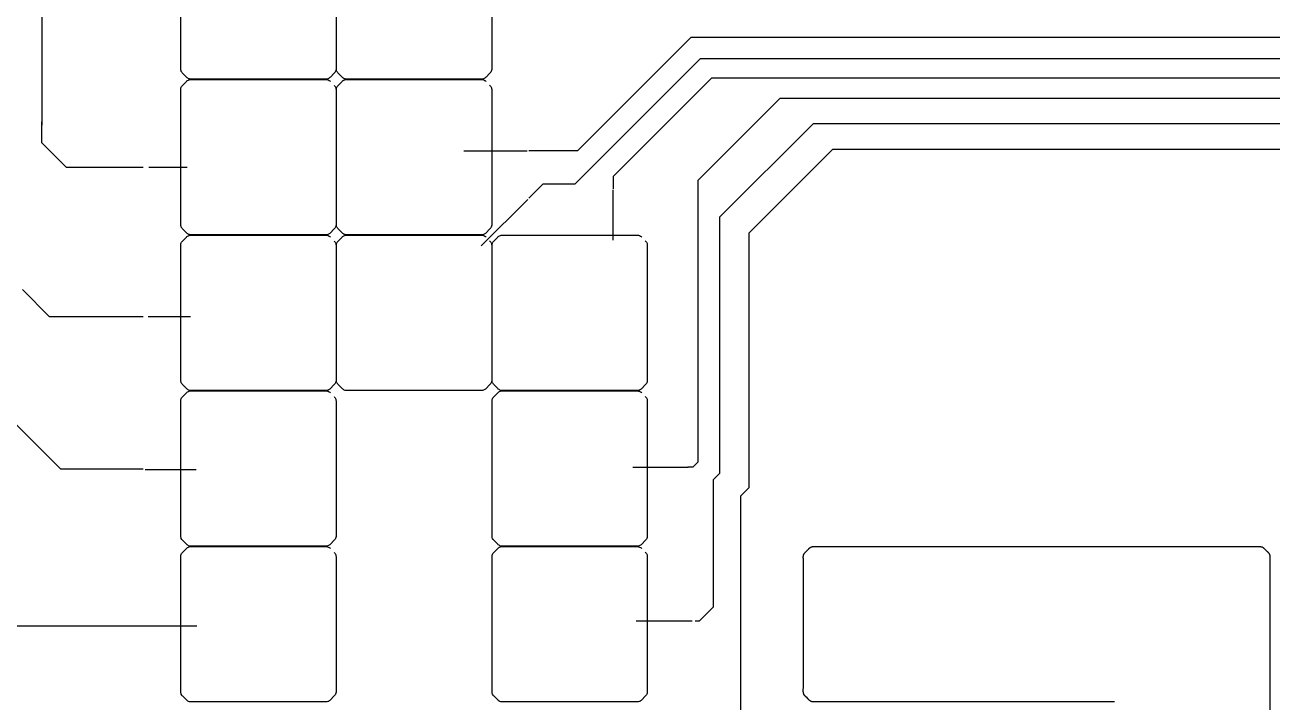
# Model space of a CAD drawing. Header units: millimetres. Extents: x -57500 to 57500, y -57500 to 57500.
# Drawn here: x 995 to 17100, y 11055 to 19797 of the extents above; entities that cross this region are included whole.
import ezdxf

# ---------------------------------------------------------------- set-up
doc = ezdxf.new("R2010")
doc.units = ezdxf.units.MM

msp = doc.modelspace()

# ---------------------------------------------------------------- linework, layer by layer
for p, q in [((1214.65, 32238.65), (1214.65, 18504.85)), ((3007.521, 19226.069), (3007.521, 20967.119)), ((5012.521, 20973.934), (5012.521, 19232.883)), ((5017.521, 19226.069), (5017.521, 20967.119)), ((7022.521, 20973.934), (7022.521, 19232.883)), ((9595.35, 19633.95), (8132.9, 18171.5)), ((18656.25, 19633.95), (9595.35, 19633.95)), ((9714.7, 19358.35), (8095.65, 17739.3)), ((18536.95, 19358.35), (9714.7, 19358.35)), ((3008.248, 19215.373), (3007.521, 19226.069)), ((3010.616, 19204.905), (3008.248, 19215.373)), ((3014.484, 19195.055), (3010.616, 19204.905)), ((3019.767, 19185.937), (3014.484, 19195.055)), ((3026.318, 19177.718), (3019.767, 19185.937)), ((3033.731, 19170.286), (3026.318, 19177.718)), ((3079.865, 19124.152), (3033.731, 19170.286)), ((4985.87, 19169.845), (4939.736, 19123.711)), ((4994.199, 19178.215), (4985.87, 19169.845)), ((5001.381, 19187.603), (4994.199, 19178.215)), ((5006.938, 19198.096), (5001.381, 19187.603)), ((5010.643, 19209.387), (5006.938, 19198.096)), ((5012.438, 19221.075), (5010.643, 19209.387)), ((5012.521, 19232.883), (5012.438, 19221.075)), ((5018.248, 19215.373), (5017.521, 19226.069)), ((5020.616, 19204.905), (5018.248, 19215.373)), ((5024.484, 19195.055), (5020.616, 19204.905)), ((5029.767, 19185.937), (5024.484, 19195.055)), ((5036.318, 19177.718), (5029.767, 19185.937)), ((5043.731, 19170.286), (5036.318, 19177.718)), ((5089.865, 19124.152), (5043.731, 19170.286)), ((6995.87, 19169.845), (6949.736, 19123.711)), ((7004.199, 19178.215), (6995.87, 19169.845)), ((7011.381, 19187.603), (7004.199, 19178.215)), ((7016.938, 19198.096), (7011.381, 19187.603)), ((7020.643, 19209.387), (7016.938, 19198.096)), ((7022.438, 19221.075), (7020.643, 19209.387)), ((7022.521, 19232.883), (7022.438, 19221.075)), ((3018.661, 19002.399), (3025.843, 19011.787)), ((3025.843, 19011.787), (3034.172, 19020.157)), ((3034.172, 19020.157), (3080.306, 19066.291)), ((3088.234, 19115.823), (3079.865, 19124.152)), ((3080.306, 19066.291), (3087.738, 19073.704)), ((3087.738, 19073.704), (3095.957, 19080.255)), ((3097.623, 19108.641), (3088.234, 19115.823)), ((3095.957, 19080.255), (3105.074, 19085.538)), ((3108.116, 19103.084), (3097.623, 19108.641)), ((3105.074, 19085.538), (3114.924, 19089.406)), ((3119.407, 19099.379), (3108.116, 19103.084)), ((3114.924, 19089.406), (3125.393, 19091.774)), ((3131.095, 19097.584), (3119.407, 19099.379)), ((3125.393, 19091.774), (3136.088, 19092.501)), ((3142.902, 19097.501), (3131.095, 19097.584)), ((3136.088, 19092.501), (4877.139, 19092.501)), ((4883.953, 19097.501), (3142.902, 19097.501)), ((4877.139, 19092.501), (4888.947, 19092.419)), ((4894.649, 19098.228), (4883.953, 19097.501)), ((4888.947, 19092.419), (4900.635, 19090.624)), ((4905.117, 19100.597), (4894.649, 19098.228)), ((4900.635, 19090.624), (4911.926, 19086.918)), ((4914.967, 19104.464), (4905.117, 19100.597)), ((4911.926, 19086.918), (4922.419, 19081.361)), ((4924.085, 19109.747), (4914.967, 19104.464)), ((4922.419, 19081.361), (4931.807, 19074.179)), ((4932.304, 19116.299), (4924.085, 19109.747)), ((4931.807, 19074.179), (4940.177, 19065.85)), ((4939.736, 19123.711), (4932.304, 19116.299)), ((4986.311, 19019.716), (4993.723, 19012.284)), ((4993.723, 19012.284), (5000.275, 19004.065)), ((5028.661, 19002.399), (5035.843, 19011.787)), ((5035.843, 19011.787), (5044.172, 19020.157)), ((5044.172, 19020.157), (5090.306, 19066.291)), ((5098.234, 19115.823), (5089.865, 19124.152)), ((5090.306, 19066.291), (5097.738, 19073.704)), ((5097.738, 19073.704), (5105.957, 19080.255)), ((5107.623, 19108.641), (5098.234, 19115.823)), ((5105.957, 19080.255), (5115.074, 19085.538)), ((5118.116, 19103.084), (5107.623, 19108.641)), ((5115.074, 19085.538), (5124.924, 19089.406)), ((5129.407, 19099.379), (5118.116, 19103.084)), ((5124.924, 19089.406), (5135.393, 19091.774)), ((5141.095, 19097.584), (5129.407, 19099.379)), ((5135.393, 19091.774), (5146.088, 19092.501)), ((5152.902, 19097.501), (5141.095, 19097.584)), ((5146.088, 19092.501), (6887.139, 19092.501)), ((6893.953, 19097.501), (5152.902, 19097.501)), ((6887.139, 19092.501), (6898.947, 19092.419)), ((6904.649, 19098.228), (6893.953, 19097.501)), ((6898.947, 19092.419), (6910.635, 19090.624)), ((6915.117, 19100.597), (6904.649, 19098.228)), ((6910.635, 19090.624), (6921.926, 19086.918)), ((6924.967, 19104.464), (6915.117, 19100.597)), ((6921.926, 19086.918), (6932.419, 19081.361)), ((6934.085, 19109.747), (6924.967, 19104.464)), ((6932.419, 19081.361), (6941.807, 19074.179)), ((6942.304, 19116.299), (6934.085, 19109.747)), ((6941.807, 19074.179), (6950.177, 19065.85)), ((6949.736, 19123.711), (6942.304, 19116.299)), ((6996.311, 19019.716), (7003.723, 19012.284)), ((7003.723, 19012.284), (7010.275, 19004.065)), ((9859.45, 19109.95), (8590.45, 17840.95)), ((18448.85, 19109.95), (9859.45, 19109.95)), ((3007.521, 18957.119), (3007.603, 18968.927)), ((3007.521, 17216.069), (3007.521, 18957.119)), ((3007.603, 18968.927), (3009.398, 18980.615)), ((3009.398, 18980.615), (3013.104, 18991.906)), ((3013.104, 18991.906), (3018.661, 19002.399)), ((5000.275, 19004.065), (5005.558, 18994.948)), ((5005.558, 18994.948), (5009.425, 18985.098)), ((5009.425, 18985.098), (5011.794, 18974.629)), ((5011.794, 18974.629), (5012.521, 18963.934)), ((5012.521, 18963.934), (5012.521, 17222.883)), ((5017.521, 18957.119), (5017.603, 18968.927)), ((5017.521, 17216.069), (5017.521, 18957.119)), ((5017.603, 18968.927), (5019.398, 18980.615)), ((5019.398, 18980.615), (5023.104, 18991.906)), ((5023.104, 18991.906), (5028.661, 19002.399)), ((7010.275, 19004.065), (7015.558, 18994.948)), ((7015.558, 18994.948), (7019.425, 18985.098)), ((7019.425, 18985.098), (7021.794, 18974.629)), ((7021.794, 18974.629), (7022.521, 18963.934)), ((7022.521, 18963.934), (7022.521, 17222.883)), ((10742.55, 18846.4), (9682.8, 17786.65)), ((18351.65, 18846.4), (10742.55, 18846.4)), ((1214.8, 18274.2), (1214.8, 18547.7)), ((11173.45, 18521.25), (9965.35, 17313.15)), ((18167.9, 18521.25), (11173.45, 18521.25)), ((1530.7, 17958.3), (1214.8, 18274.2)), ((6661.2, 18169.65), (7479.9, 18169.65)), ((8132.9, 18171.5), (7504.2, 18171.5)), ((11426, 18189.1), (10345.05, 17108.15)), ((17975.35, 18189.1), (11426, 18189.1)), ((2521.95, 17958.3), (1530.7, 17958.3)), ((3089.1, 17954.5), (2596.3, 17954.5)), ((7682.35, 17739.3), (7504.15, 17561.1)), ((8095.65, 17739.3), (7682.35, 17739.3)), ((8590.45, 17840.95), (8590.45, 17681.7)), ((9682.8, 17786.65), (9682.8, 14151.7)), ((8591.15, 17019.35), (8591.15, 17667.8)), ((7487.55, 17544.55), (6886.95, 16943.95)), ((9965.35, 17313.15), (9965.35, 14006.7)), ((3008.248, 17205.373), (3007.521, 17216.069)), ((3010.616, 17194.905), (3008.248, 17205.373)), ((3014.484, 17185.055), (3010.616, 17194.905)), ((3019.767, 17175.937), (3014.484, 17185.055)), ((3026.318, 17167.718), (3019.767, 17175.937)), ((3033.731, 17160.286), (3026.318, 17167.718)), ((3079.865, 17114.152), (3033.731, 17160.286)), ((3088.234, 17105.823), (3079.865, 17114.152)), ((3097.623, 17098.641), (3088.234, 17105.823)), ((3095.957, 17070.255), (3105.074, 17075.538)), ((3108.116, 17093.084), (3097.623, 17098.641)), ((3105.074, 17075.538), (3114.924, 17079.406)), ((3119.407, 17089.379), (3108.116, 17093.084)), ((3114.924, 17079.406), (3125.393, 17081.774)), ((3131.095, 17087.584), (3119.407, 17089.379)), ((3125.393, 17081.774), (3136.088, 17082.501)), ((3142.902, 17087.501), (3131.095, 17087.584)), ((3136.088, 17082.501), (4877.139, 17082.501)), ((4883.953, 17087.501), (3142.902, 17087.501)), ((4877.139, 17082.501), (4888.947, 17082.419)), ((4894.649, 17088.228), (4883.953, 17087.501)), ((4888.947, 17082.419), (4900.635, 17080.624)), ((4905.117, 17090.597), (4894.649, 17088.228)), ((4900.635, 17080.624), (4911.926, 17076.918)), ((4914.967, 17094.464), (4905.117, 17090.597)), ((4911.926, 17076.918), (4922.419, 17071.361)), ((4924.085, 17099.747), (4914.967, 17094.464)), ((4932.304, 17106.299), (4924.085, 17099.747)), ((4939.736, 17113.711), (4932.304, 17106.299)), ((4985.87, 17159.845), (4939.736, 17113.711)), ((4994.199, 17168.215), (4985.87, 17159.845)), ((5001.381, 17177.603), (4994.199, 17168.215)), ((5006.938, 17188.096), (5001.381, 17177.603)), ((5010.643, 17199.387), (5006.938, 17188.096)), ((5012.438, 17211.075), (5010.643, 17199.387)), ((5012.521, 17222.883), (5012.438, 17211.075)), ((5018.248, 17205.373), (5017.521, 17216.069)), ((5020.616, 17194.905), (5018.248, 17205.373)), ((5024.484, 17185.055), (5020.616, 17194.905)), ((5029.767, 17175.937), (5024.484, 17185.055)), ((5036.318, 17167.718), (5029.767, 17175.937)), ((5043.731, 17160.286), (5036.318, 17167.718)), ((5089.865, 17114.152), (5043.731, 17160.286)), ((5098.234, 17105.823), (5089.865, 17114.152)), ((5107.623, 17098.641), (5098.234, 17105.823)), ((5105.957, 17070.255), (5115.074, 17075.538)), ((5118.116, 17093.084), (5107.623, 17098.641)), ((5115.074, 17075.538), (5124.924, 17079.406)), ((5129.407, 17089.379), (5118.116, 17093.084)), ((5124.924, 17079.406), (5135.393, 17081.774)), ((5141.095, 17087.584), (5129.407, 17089.379)), ((5135.393, 17081.774), (5146.088, 17082.501)), ((5152.902, 17087.501), (5141.095, 17087.584)), ((5146.088, 17082.501), (6887.139, 17082.501)), ((6893.953, 17087.501), (5152.902, 17087.501)), ((6887.139, 17082.501), (6898.947, 17082.419)), ((6904.649, 17088.228), (6893.953, 17087.501)), ((6898.947, 17082.419), (6910.635, 17080.624)), ((6915.117, 17090.597), (6904.649, 17088.228)), ((6910.635, 17080.624), (6921.926, 17076.918)), ((6924.967, 17094.464), (6915.117, 17090.597)), ((6921.926, 17076.918), (6932.419, 17071.361)), ((6934.085, 17099.747), (6924.967, 17094.464)), ((6942.304, 17106.299), (6934.085, 17099.747)), ((6949.736, 17113.711), (6942.304, 17106.299)), ((6995.87, 17159.845), (6949.736, 17113.711)), ((7004.199, 17168.215), (6995.87, 17159.845)), ((7011.381, 17177.603), (7004.199, 17168.215)), ((7016.938, 17188.096), (7011.381, 17177.603)), ((7020.643, 17199.387), (7016.938, 17188.096)), ((7022.438, 17211.075), (7020.643, 17199.387)), ((7022.521, 17222.883), (7022.438, 17211.075)), ((7115.957, 17070.255), (7125.074, 17075.538)), ((7125.074, 17075.538), (7134.924, 17079.406)), ((7134.924, 17079.406), (7145.393, 17081.774)), ((7145.393, 17081.774), (7156.088, 17082.501)), ((7156.088, 17082.501), (8897.139, 17082.501)), ((8897.139, 17082.501), (8908.947, 17082.419)), ((8908.947, 17082.419), (8920.635, 17080.624)), ((8920.635, 17080.624), (8931.926, 17076.918)), ((8931.926, 17076.918), (8942.419, 17071.361)), ((10345.05, 17108.15), (10345.05, 13822.9)), ((3007.521, 16947.119), (3007.603, 16958.927)), ((3007.521, 15206.069), (3007.521, 16947.119)), ((3007.603, 16958.927), (3009.398, 16970.615)), ((3009.398, 16970.615), (3013.104, 16981.906)), ((3013.104, 16981.906), (3018.661, 16992.399)), ((3018.661, 16992.399), (3025.843, 17001.787)), ((3025.843, 17001.787), (3034.172, 17010.157)), ((3034.172, 17010.157), (3080.306, 17056.291)), ((3080.306, 17056.291), (3087.738, 17063.704)), ((3087.738, 17063.704), (3095.957, 17070.255)), ((4922.419, 17071.361), (4931.807, 17064.179)), ((4931.807, 17064.179), (4940.177, 17055.85)), ((4986.311, 17009.716), (4993.723, 17002.284)), ((4993.723, 17002.284), (5000.275, 16994.065)), ((5000.275, 16994.065), (5005.558, 16984.948)), ((5005.558, 16984.948), (5009.425, 16975.098)), ((5009.425, 16975.098), (5011.794, 16964.629)), ((5011.794, 16964.629), (5012.521, 16953.934)), ((5012.521, 16953.934), (5012.521, 15212.883)), ((5017.521, 16947.119), (5017.603, 16958.927)), ((5017.521, 15206.069), (5017.521, 16947.119)), ((5017.603, 16958.927), (5019.398, 16970.615)), ((5019.398, 16970.615), (5023.104, 16981.906)), ((5023.104, 16981.906), (5028.661, 16992.399)), ((5028.661, 16992.399), (5035.843, 17001.787)), ((5035.843, 17001.787), (5044.172, 17010.157)), ((5044.172, 17010.157), (5090.306, 17056.291)), ((5090.306, 17056.291), (5097.738, 17063.704)), ((5097.738, 17063.704), (5105.957, 17070.255)), ((6932.419, 17071.361), (6941.807, 17064.179)), ((6941.807, 17064.179), (6950.177, 17055.85)), ((6996.311, 17009.716), (7003.723, 17002.284)), ((7003.723, 17002.284), (7010.275, 16994.065)), ((7010.275, 16994.065), (7015.558, 16984.948)), ((7015.558, 16984.948), (7019.425, 16975.098)), ((7019.425, 16975.098), (7021.794, 16964.629)), ((7021.794, 16964.629), (7022.521, 16953.934)), ((7022.521, 16953.934), (7022.521, 15212.883)), ((7027.521, 16947.119), (7027.603, 16958.927)), ((7027.521, 15206.069), (7027.521, 16947.119)), ((7027.603, 16958.927), (7029.398, 16970.615)), ((7029.398, 16970.615), (7033.104, 16981.906)), ((7033.104, 16981.906), (7038.661, 16992.399)), ((7038.661, 16992.399), (7045.843, 17001.787)), ((7045.843, 17001.787), (7054.172, 17010.157)), ((7054.172, 17010.157), (7100.306, 17056.291)), ((7100.306, 17056.291), (7107.738, 17063.704)), ((7107.738, 17063.704), (7115.957, 17070.255)), ((8942.419, 17071.361), (8951.807, 17064.179)), ((8951.807, 17064.179), (8960.177, 17055.85)), ((9006.311, 17009.716), (9013.723, 17002.284)), ((9013.723, 17002.284), (9020.275, 16994.065)), ((9020.275, 16994.065), (9025.558, 16984.948)), ((9025.558, 16984.948), (9029.425, 16975.098)), ((9029.425, 16975.098), (9031.794, 16964.629)), ((9031.794, 16964.629), (9032.521, 16953.934)), ((9032.521, 16953.934), (9032.521, 15212.883)), ((1313.5, 16030.45), (963.8, 16380.15)), ((2521.95, 16030.45), (1313.5, 16030.45)), ((3132.85, 16027.05), (2585.7, 16027.05)), ((3008.248, 15195.373), (3007.521, 15206.069)), ((3010.616, 15184.905), (3008.248, 15195.373)), ((3014.484, 15175.055), (3010.616, 15184.905)), ((3019.767, 15165.937), (3014.484, 15175.055)), ((3026.318, 15157.718), (3019.767, 15165.937)), ((3033.731, 15150.286), (3026.318, 15157.718)), ((3079.865, 15104.152), (3033.731, 15150.286)), ((4985.87, 15149.845), (4939.736, 15103.711)), ((4994.199, 15158.215), (4985.87, 15149.845)), ((5001.381, 15167.603), (4994.199, 15158.215)), ((5006.938, 15178.096), (5001.381, 15167.603)), ((5010.643, 15189.387), (5006.938, 15178.096)), ((5012.438, 15201.075), (5010.643, 15189.387)), ((5012.521, 15212.883), (5012.438, 15201.075)), ((5018.248, 15195.373), (5017.521, 15206.069)), ((5020.616, 15184.905), (5018.248, 15195.373)), ((5024.484, 15175.055), (5020.616, 15184.905)), ((5029.767, 15165.937), (5024.484, 15175.055)), ((5036.318, 15157.718), (5029.767, 15165.937)), ((5043.731, 15150.286), (5036.318, 15157.718)), ((5089.865, 15104.152), (5043.731, 15150.286)), ((6995.87, 15149.845), (6949.736, 15103.711)), ((7004.199, 15158.215), (6995.87, 15149.845)), ((7011.381, 15167.603), (7004.199, 15158.215)), ((7016.938, 15178.096), (7011.381, 15167.603)), ((7020.643, 15189.387), (7016.938, 15178.096)), ((7022.438, 15201.075), (7020.643, 15189.387)), ((7022.521, 15212.883), (7022.438, 15201.075)), ((7028.248, 15195.373), (7027.521, 15206.069)), ((7030.616, 15184.905), (7028.248, 15195.373)), ((7034.484, 15175.055), (7030.616, 15184.905)), ((7039.767, 15165.937), (7034.484, 15175.055)), ((7046.318, 15157.718), (7039.767, 15165.937)), ((7053.731, 15150.286), (7046.318, 15157.718)), ((7099.865, 15104.152), (7053.731, 15150.286)), ((9005.87, 15149.845), (8959.736, 15103.711)), ((9014.199, 15158.215), (9005.87, 15149.845)), ((9021.381, 15167.603), (9014.199, 15158.215)), ((9026.938, 15178.096), (9021.381, 15167.603)), ((9030.643, 15189.387), (9026.938, 15178.096)), ((9032.438, 15201.075), (9030.643, 15189.387)), ((9032.521, 15212.883), (9032.438, 15201.075)), ((3013.104, 14971.906), (3018.661, 14982.399)), ((3018.661, 14982.399), (3025.843, 14991.787)), ((3025.843, 14991.787), (3034.172, 15000.157)), ((3034.172, 15000.157), (3080.306, 15046.291)), ((3088.234, 15095.823), (3079.865, 15104.152)), ((3080.306, 15046.291), (3087.738, 15053.704)), ((3087.738, 15053.704), (3095.957, 15060.255)), ((3097.623, 15088.641), (3088.234, 15095.823)), ((3095.957, 15060.255), (3105.074, 15065.538)), ((3108.116, 15083.084), (3097.623, 15088.641)), ((3105.074, 15065.538), (3114.924, 15069.406)), ((3119.407, 15079.379), (3108.116, 15083.084)), ((3114.924, 15069.406), (3125.393, 15071.774)), ((3131.095, 15077.584), (3119.407, 15079.379)), ((3125.393, 15071.774), (3136.088, 15072.501)), ((3142.902, 15077.501), (3131.095, 15077.584)), ((3136.088, 15072.501), (4877.139, 15072.501)), ((4883.953, 15077.501), (3142.902, 15077.501)), ((4877.139, 15072.501), (4888.947, 15072.419)), ((4894.649, 15078.228), (4883.953, 15077.501)), ((4888.947, 15072.419), (4900.635, 15070.624)), ((4905.117, 15080.597), (4894.649, 15078.228)), ((4900.635, 15070.624), (4911.926, 15066.918)), ((4914.967, 15084.464), (4905.117, 15080.597)), ((4911.926, 15066.918), (4922.419, 15061.361)), ((4924.085, 15089.747), (4914.967, 15084.464)), ((4922.419, 15061.361), (4931.807, 15054.179)), ((4932.304, 15096.299), (4924.085, 15089.747)), ((4931.807, 15054.179), (4940.177, 15045.85)), ((4939.736, 15103.711), (4932.304, 15096.299)), ((4986.311, 14999.716), (4993.723, 14992.284)), ((4993.723, 14992.284), (5000.275, 14984.065)), ((5000.275, 14984.065), (5005.558, 14974.948)), ((5098.234, 15095.823), (5089.865, 15104.152)), ((5107.623, 15088.641), (5098.234, 15095.823)), ((5118.116, 15083.084), (5107.623, 15088.641)), ((5129.407, 15079.379), (5118.116, 15083.084)), ((5141.095, 15077.584), (5129.407, 15079.379)), ((5152.902, 15077.501), (5141.095, 15077.584)), ((6893.953, 15077.501), (5152.902, 15077.501)), ((6904.649, 15078.228), (6893.953, 15077.501)), ((6915.117, 15080.597), (6904.649, 15078.228)), ((6924.967, 15084.464), (6915.117, 15080.597)), ((6934.085, 15089.747), (6924.967, 15084.464)), ((6942.304, 15096.299), (6934.085, 15089.747)), ((6949.736, 15103.711), (6942.304, 15096.299)), ((7033.104, 14971.906), (7038.661, 14982.399)), ((7038.661, 14982.399), (7045.843, 14991.787)), ((7045.843, 14991.787), (7054.172, 15000.157)), ((7054.172, 15000.157), (7100.306, 15046.291)), ((7108.234, 15095.823), (7099.865, 15104.152)), ((7100.306, 15046.291), (7107.738, 15053.704)), ((7107.738, 15053.704), (7115.957, 15060.255)), ((7117.623, 15088.641), (7108.234, 15095.823)), ((7115.957, 15060.255), (7125.074, 15065.538)), ((7128.116, 15083.084), (7117.623, 15088.641)), ((7125.074, 15065.538), (7134.924, 15069.406)), ((7139.407, 15079.379), (7128.116, 15083.084)), ((7134.924, 15069.406), (7145.393, 15071.774)), ((7151.095, 15077.584), (7139.407, 15079.379)), ((7145.393, 15071.774), (7156.088, 15072.501)), ((7162.902, 15077.501), (7151.095, 15077.584)), ((7156.088, 15072.501), (8897.139, 15072.501)), ((8903.953, 15077.501), (7162.902, 15077.501)), ((8897.139, 15072.501), (8908.947, 15072.419)), ((8914.649, 15078.228), (8903.953, 15077.501)), ((8908.947, 15072.419), (8920.635, 15070.624)), ((8925.117, 15080.597), (8914.649, 15078.228)), ((8920.635, 15070.624), (8931.926, 15066.918)), ((8934.967, 15084.464), (8925.117, 15080.597)), ((8931.926, 15066.918), (8942.419, 15061.361)), ((8944.085, 15089.747), (8934.967, 15084.464)), ((8942.419, 15061.361), (8951.807, 15054.179)), ((8952.304, 15096.299), (8944.085, 15089.747)), ((8951.807, 15054.179), (8960.177, 15045.85)), ((8959.736, 15103.711), (8952.304, 15096.299)), ((9006.311, 14999.716), (9013.723, 14992.284)), ((9013.723, 14992.284), (9020.275, 14984.065)), ((9020.275, 14984.065), (9025.558, 14974.948)), ((3007.521, 14937.119), (3007.603, 14948.927)), ((3007.521, 13196.069), (3007.521, 14937.119)), ((3007.603, 14948.927), (3009.398, 14960.615)), ((3009.398, 14960.615), (3013.104, 14971.906)), ((5005.558, 14974.948), (5009.425, 14965.098)), ((5009.425, 14965.098), (5011.794, 14954.629)), ((5011.794, 14954.629), (5012.521, 14943.934)), ((5012.521, 14943.934), (5012.521, 13202.883)), ((7027.521, 14937.119), (7027.603, 14948.927)), ((7027.521, 13196.069), (7027.521, 14937.119)), ((7027.603, 14948.927), (7029.398, 14960.615)), ((7029.398, 14960.615), (7033.104, 14971.906)), ((9025.558, 14974.948), (9029.425, 14965.098)), ((9029.425, 14965.098), (9031.794, 14954.629)), ((9031.794, 14954.629), (9032.521, 14943.934)), ((9032.521, 14943.934), (9032.521, 13202.883)), ((1458.65, 14061.1), (714.8, 14804.95)), ((2523.45, 14061.1), (1458.65, 14061.1)), ((3205.35, 14054.5), (2548.95, 14054.5)), ((8844.5, 14087.05), (9560.5, 14087.05)), ((9619.2, 14088.1), (9554.9, 14088.1)), ((9682.8, 14151.7), (9619.2, 14088.1)), ((9965.35, 14006.7), (9883.35, 13924.7)), ((9883.35, 13924.7), (9883.35, 12279)), ((10345.05, 13822.9), (10233.75, 13711.6)), ((10233.75, 13711.6), (10233.75, 10754.9)), ((3008.248, 13185.373), (3007.521, 13196.069)), ((3010.616, 13174.905), (3008.248, 13185.373)), ((3014.484, 13165.055), (3010.616, 13174.905)), ((3019.767, 13155.937), (3014.484, 13165.055)), ((3026.318, 13147.718), (3019.767, 13155.937)), ((3033.731, 13140.286), (3026.318, 13147.718)), ((3079.865, 13094.152), (3033.731, 13140.286)), ((3088.234, 13085.823), (3079.865, 13094.152)), ((3087.738, 13043.704), (3095.957, 13050.255)), ((3097.623, 13078.641), (3088.234, 13085.823)), ((3095.957, 13050.255), (3105.074, 13055.538)), ((3108.116, 13073.084), (3097.623, 13078.641)), ((3105.074, 13055.538), (3114.924, 13059.406)), ((3119.407, 13069.379), (3108.116, 13073.084)), ((3114.924, 13059.406), (3125.393, 13061.774)), ((3131.095, 13067.584), (3119.407, 13069.379)), ((3125.393, 13061.774), (3136.088, 13062.501)), ((3142.902, 13067.501), (3131.095, 13067.584)), ((3136.088, 13062.501), (4877.139, 13062.501)), ((4883.953, 13067.501), (3142.902, 13067.501)), ((4877.139, 13062.501), (4888.947, 13062.419)), ((4894.649, 13068.228), (4883.953, 13067.501)), ((4888.947, 13062.419), (4900.635, 13060.624)), ((4905.117, 13070.597), (4894.649, 13068.228)), ((4900.635, 13060.624), (4911.926, 13056.918)), ((4914.967, 13074.464), (4905.117, 13070.597)), ((4911.926, 13056.918), (4922.419, 13051.361)), ((4924.085, 13079.747), (4914.967, 13074.464)), ((4922.419, 13051.361), (4931.807, 13044.179)), ((4932.304, 13086.299), (4924.085, 13079.747)), ((4939.736, 13093.711), (4932.304, 13086.299)), ((4985.87, 13139.845), (4939.736, 13093.711)), ((4994.199, 13148.215), (4985.87, 13139.845)), ((5001.381, 13157.603), (4994.199, 13148.215)), ((5006.938, 13168.096), (5001.381, 13157.603)), ((5010.643, 13179.387), (5006.938, 13168.096)), ((5012.438, 13191.075), (5010.643, 13179.387)), ((5012.521, 13202.883), (5012.438, 13191.075)), ((7028.248, 13185.373), (7027.521, 13196.069)), ((7030.616, 13174.905), (7028.248, 13185.373)), ((7034.484, 13165.055), (7030.616, 13174.905)), ((7039.767, 13155.937), (7034.484, 13165.055)), ((7046.318, 13147.718), (7039.767, 13155.937)), ((7053.731, 13140.286), (7046.318, 13147.718)), ((7099.865, 13094.152), (7053.731, 13140.286)), ((7108.234, 13085.823), (7099.865, 13094.152)), ((7107.738, 13043.704), (7115.957, 13050.255)), ((7117.623, 13078.641), (7108.234, 13085.823)), ((7115.957, 13050.255), (7125.074, 13055.538)), ((7128.116, 13073.084), (7117.623, 13078.641)), ((7125.074, 13055.538), (7134.924, 13059.406)), ((7139.407, 13069.379), (7128.116, 13073.084)), ((7134.924, 13059.406), (7145.393, 13061.774)), ((7151.095, 13067.584), (7139.407, 13069.379)), ((7145.393, 13061.774), (7156.088, 13062.501)), ((7162.902, 13067.501), (7151.095, 13067.584)), ((7156.088, 13062.501), (8897.139, 13062.501)), ((8903.953, 13067.501), (7162.902, 13067.501)), ((8897.139, 13062.501), (8908.947, 13062.419)), ((8914.649, 13068.228), (8903.953, 13067.501)), ((8908.947, 13062.419), (8920.635, 13060.624)), ((8925.117, 13070.597), (8914.649, 13068.228)), ((8920.635, 13060.624), (8931.926, 13056.918)), ((8934.967, 13074.464), (8925.117, 13070.597)), ((8931.926, 13056.918), (8942.419, 13051.361)), ((8944.085, 13079.747), (8934.967, 13074.464)), ((8942.419, 13051.361), (8951.807, 13044.179)), ((8952.304, 13086.299), (8944.085, 13079.747)), ((8959.736, 13093.711), (8952.304, 13086.299)), ((9005.87, 13139.845), (8959.736, 13093.711)), ((9014.199, 13148.215), (9005.87, 13139.845)), ((9021.381, 13157.603), (9014.199, 13148.215)), ((9026.938, 13168.096), (9021.381, 13157.603)), ((9030.643, 13179.387), (9026.938, 13168.096)), ((9032.438, 13191.075), (9030.643, 13179.387)), ((9032.521, 13202.883), (9032.438, 13191.075)), ((11128.271, 13044.674), (11130.273, 13046.314)), ((11130.273, 13046.314), (11132.477, 13047.949)), ((11132.477, 13047.949), (11134.937, 13049.6)), ((11134.937, 13049.6), (11137.643, 13051.258)), ((11137.643, 13051.258), (11140.535, 13052.894)), ((11140.535, 13052.894), (11143.554, 13054.476)), ((11143.554, 13054.476), (11146.641, 13055.974)), ((11146.641, 13055.974), (11149.734, 13057.357)), ((11149.734, 13057.357), (11152.774, 13058.595)), ((11152.774, 13058.595), (11155.702, 13059.656)), ((11155.702, 13059.656), (11158.464, 13060.513)), ((11158.464, 13060.513), (11161.071, 13061.172)), ((11161.071, 13061.172), (11163.577, 13061.658)), ((11163.577, 13061.658), (11166.038, 13062)), ((11166.038, 13062), (11168.506, 13062.224)), ((11168.506, 13062.224), (11171.036, 13062.355)), ((11171.036, 13062.355), (11173.683, 13062.423)), ((11173.683, 13062.423), (11176.501, 13062.452)), ((11176.501, 13062.452), (11179.54, 13062.468)), ((11179.54, 13062.468), (11182.819, 13062.48)), ((11182.819, 13062.48), (11186.338, 13062.488)), ((11186.338, 13062.488), (11190.1, 13062.494)), ((11190.1, 13062.494), (11194.105, 13062.498)), ((11194.105, 13062.498), (11198.354, 13062.5)), ((11198.354, 13062.5), (11202.848, 13062.501)), ((11202.848, 13062.501), (16813.354, 13062.501)), ((16813.354, 13062.501), (16825.83, 13062.502)), ((16825.83, 13062.502), (16836.995, 13062.507)), ((16836.995, 13062.507), (16846.975, 13062.518)), ((16846.975, 13062.518), (16855.894, 13062.538)), ((16855.894, 13062.538), (16863.876, 13062.569)), ((16863.876, 13062.569), (16871.046, 13062.614)), ((16871.046, 13062.614), (16877.529, 13062.675)), ((16877.529, 13062.675), (16883.449, 13062.756)), ((16883.449, 13062.756), (16888.917, 13062.852)), ((16888.917, 13062.852), (16894.025, 13062.956)), ((16894.025, 13062.956), (16898.869, 13063.057)), ((16898.869, 13063.057), (16903.541, 13063.147)), ((16903.541, 13063.147), (16908.136, 13063.217)), ((16908.136, 13063.217), (16912.746, 13063.257)), ((16912.746, 13063.257), (16917.465, 13063.257)), ((16917.465, 13063.257), (16922.383, 13063.21)), ((16922.383, 13063.21), (16927.497, 13063.109)), ((16927.497, 13063.109), (16932.716, 13062.952)), ((16932.716, 13062.952), (16937.946, 13062.738)), ((16937.946, 13062.738), (16943.094, 13062.463)), ((16943.094, 13062.463), (16948.067, 13062.125)), ((16948.067, 13062.125), (16952.769, 13061.723)), ((16952.769, 13061.723), (16957.109, 13061.254)), ((16957.109, 13061.254), (16960.997, 13060.715)), ((16960.997, 13060.715), (16964.436, 13060.095)), ((16964.436, 13060.095), (16967.501, 13059.372)), ((16967.501, 13059.372), (16970.271, 13058.527)), ((16970.271, 13058.527), (16972.822, 13057.54)), ((16972.822, 13057.54), (16975.232, 13056.389)), ((16975.232, 13056.389), (16977.58, 13055.054)), ((16977.58, 13055.054), (16979.943, 13053.516)), ((16979.943, 13053.516), (16982.392, 13051.757)), ((16982.392, 13051.757), (16984.936, 13049.798)), ((16984.936, 13049.798), (16987.534, 13047.686)), ((16987.534, 13047.686), (16990.146, 13045.47)), ((16990.146, 13045.47), (16992.731, 13043.197)), ((3007.521, 12927.119), (3007.603, 12938.927)), ((3007.521, 11186.069), (3007.521, 12927.119)), ((3007.603, 12938.927), (3009.398, 12950.615)), ((3009.398, 12950.615), (3013.104, 12961.906)), ((3013.104, 12961.906), (3018.661, 12972.399)), ((3018.661, 12972.399), (3025.843, 12981.787)), ((3025.843, 12981.787), (3034.172, 12990.157)), ((3034.172, 12990.157), (3080.306, 13036.291)), ((3080.306, 13036.291), (3087.738, 13043.704)), ((4931.807, 13044.179), (4940.177, 13035.85)), ((4986.311, 12989.716), (4993.723, 12982.284)), ((4993.723, 12982.284), (5000.275, 12974.065)), ((5000.275, 12974.065), (5005.558, 12964.948)), ((5005.558, 12964.948), (5009.425, 12955.098)), ((5009.425, 12955.098), (5011.794, 12944.629)), ((5011.794, 12944.629), (5012.521, 12933.934)), ((5012.521, 12933.934), (5012.521, 11192.883)), ((7027.521, 12927.119), (7027.603, 12938.927)), ((7027.521, 11186.069), (7027.521, 12927.119)), ((7027.603, 12938.927), (7029.398, 12950.615)), ((7029.398, 12950.615), (7033.104, 12961.906)), ((7033.104, 12961.906), (7038.661, 12972.399)), ((7038.661, 12972.399), (7045.843, 12981.787)), ((7045.843, 12981.787), (7054.172, 12990.157)), ((7054.172, 12990.157), (7100.306, 13036.291)), ((7100.306, 13036.291), (7107.738, 13043.704)), ((8951.807, 13044.179), (8960.177, 13035.85)), ((9006.311, 12989.716), (9013.723, 12982.284)), ((9013.723, 12982.284), (9020.275, 12974.065)), ((9020.275, 12974.065), (9025.558, 12964.948)), ((9025.558, 12964.948), (9029.425, 12955.098)), ((9029.425, 12955.098), (9031.794, 12944.629)), ((9031.794, 12944.629), (9032.521, 12933.934)), ((9032.521, 12933.934), (9032.521, 11192.883)), ((11046.877, 12930.101), (11046.912, 12933.077)), ((11046.914, 12926.781), (11046.877, 12930.101)), ((11046.912, 12933.077), (11047.044, 12935.862)), ((11047.001, 12922.965), (11046.914, 12926.781)), ((11047.113, 12918.499), (11047.001, 12922.965)), ((11047.044, 12935.862), (11047.295, 12938.609)), ((11047.228, 12913.231), (11047.113, 12918.499)), ((11047.324, 12907.013), (11047.228, 12913.231)), ((11047.295, 12938.609), (11047.689, 12941.469)), ((11047.396, 12899.734), (11047.324, 12907.013)), ((11047.448, 12891.3), (11047.396, 12899.734)), ((11047.483, 12881.618), (11047.448, 12891.3)), ((11047.689, 12941.469), (11048.237, 12944.525)), ((11048.237, 12944.525), (11048.926, 12947.728)), ((11048.926, 12947.728), (11049.738, 12951.012)), ((11049.738, 12951.012), (11050.658, 12954.314)), ((11050.658, 12954.314), (11051.67, 12957.569)), ((11051.67, 12957.569), (11052.758, 12960.712)), ((11052.758, 12960.712), (11053.905, 12963.68)), ((11053.905, 12963.68), (11055.095, 12966.408)), ((11055.095, 12966.408), (11056.326, 12968.876)), ((11056.326, 12968.876), (11057.614, 12971.133)), ((11057.614, 12971.133), (11058.979, 12973.234)), ((11058.979, 12973.234), (11060.438, 12975.235)), ((11060.438, 12975.235), (11062.012, 12977.19)), ((11062.012, 12977.19), (11063.72, 12979.155)), ((11063.72, 12979.155), (11065.58, 12981.185)), ((11065.58, 12981.185), (11067.61, 12983.334)), ((11067.61, 12983.334), (11069.804, 12985.618)), ((11069.804, 12985.618), (11072.119, 12988)), ((11072.119, 12988), (11074.51, 12990.437)), ((11074.51, 12990.437), (11076.931, 12992.888)), ((11076.931, 12992.888), (11079.338, 12995.312)), ((11079.338, 12995.312), (11081.686, 12997.667)), ((11081.686, 12997.667), (11083.929, 12999.912)), ((11083.929, 12999.912), (11086.023, 13002.007)), ((11086.023, 13002.007), (11100.897, 13016.881)), ((11100.897, 13016.881), (11103.132, 13019.118)), ((11103.132, 13019.118), (11105.474, 13021.468)), ((11105.474, 13021.468), (11107.877, 13023.888)), ((11107.877, 13023.888), (11110.296, 13026.338)), ((11110.296, 13026.338), (11112.685, 13028.775)), ((11112.685, 13028.775), (11114.999, 13031.157)), ((11114.999, 13031.157), (11117.192, 13033.444)), ((11117.192, 13033.444), (11119.223, 13035.596)), ((11119.223, 13035.596), (11121.102, 13037.605)), ((11121.102, 13037.605), (11122.887, 13039.495)), ((11122.887, 13039.495), (11124.637, 13041.287)), ((11124.637, 13041.287), (11126.413, 13043.006)), ((11126.413, 13043.006), (11128.271, 13044.674)), ((16992.731, 13043.197), (16995.251, 13040.917)), ((16995.251, 13040.917), (16997.663, 13038.677)), ((16997.663, 13038.677), (16999.929, 13036.525)), ((16999.929, 13036.525), (17002.012, 13034.504)), ((17002.012, 13034.504), (17003.93, 13032.606)), ((17003.93, 13032.606), (17005.731, 13030.79)), ((17005.731, 13030.79), (17007.461, 13029.017)), ((17007.461, 13029.017), (17009.171, 13027.247)), ((17009.171, 13027.247), (17010.907, 13025.439)), ((17010.907, 13025.439), (17012.719, 13023.554)), ((17012.719, 13023.554), (17014.653, 13021.55)), ((17014.653, 13021.55), (17016.751, 13019.395)), ((17016.751, 13019.395), (17019, 13017.108)), ((17019, 13017.108), (17021.356, 13014.732)), ((17021.356, 13014.732), (17023.776, 13012.314)), ((17023.776, 13012.314), (17026.218, 13009.898)), ((17026.218, 13009.898), (17028.639, 13007.531)), ((17028.639, 13007.531), (17030.995, 13005.257)), ((17030.995, 13005.257), (17033.245, 13003.121)), ((17033.245, 13003.121), (17035.352, 13001.159)), ((17035.352, 13001.159), (17037.33, 12999.346)), ((17037.33, 12999.346), (17039.212, 12997.627)), ((17039.212, 12997.627), (17041.034, 12995.948)), ((17041.034, 12995.948), (17042.828, 12994.256)), ((17042.828, 12994.256), (17044.63, 12992.499)), ((17044.63, 12992.499), (17046.473, 12990.62)), ((17046.473, 12990.62), (17048.392, 12988.569)), ((17048.392, 12988.569), (17050.413, 12986.299)), ((17050.413, 12986.299), (17052.516, 12983.823)), ((17052.516, 12983.823), (17054.666, 12981.172)), ((17054.666, 12981.172), (17056.828, 12978.377)), ((17056.828, 12978.377), (17058.965, 12975.468)), ((17058.965, 12975.468), (17061.041, 12972.477)), ((17061.041, 12972.477), (17063.022, 12969.435)), ((17063.022, 12969.435), (17064.871, 12966.372)), ((17064.871, 12966.372), (17066.556, 12963.303)), ((17066.556, 12963.303), (17068.06, 12960.159)), ((17068.06, 12960.159), (17069.368, 12956.848)), ((17069.368, 12956.848), (17070.468, 12953.275)), ((17070.468, 12953.275), (17071.347, 12949.348)), ((17071.347, 12949.348), (17071.991, 12944.974)), ((17071.991, 12944.974), (17072.387, 12940.059)), ((17072.387, 12940.059), (17072.522, 12934.511)), ((17072.522, 12934.511), (17072.522, 5371.988)), ((11047.505, 12870.592), (11047.483, 12881.618)), ((11047.517, 12858.129), (11047.505, 12870.592)), ((11047.521, 12844.135), (11047.517, 12858.129)), ((11047.522, 12828.516), (11047.521, 12844.135)), ((11047.522, 11382.158), (11047.522, 12828.516)), ((9883.35, 12279), (9703.45, 12099.1)), ((8886.9, 12105.25), (9610.35, 12105.25)), ((9703.45, 12099.1), (9650.15, 12099.1)), ((2521.95, 12034.65), (856.85, 12034.65)), ((3215.95, 12034.3), (2527.75, 12034.3)), ((11047.45, 11263.456), (11047.484, 11281.125)), ((11047.484, 11281.125), (11047.506, 11301.612)), ((11047.506, 11301.612), (11047.517, 11325.134)), ((11047.517, 11325.134), (11047.521, 11351.91)), ((11047.521, 11351.91), (11047.522, 11382.158)), ((3008.248, 11175.373), (3007.521, 11186.069)), ((3010.616, 11164.905), (3008.248, 11175.373)), ((3014.484, 11155.055), (3010.616, 11164.905)), ((3019.767, 11145.937), (3014.484, 11155.055)), ((3026.318, 11137.718), (3019.767, 11145.937)), ((3033.731, 11130.286), (3026.318, 11137.718)), ((3079.865, 11084.152), (3033.731, 11130.286)), ((4985.87, 11129.845), (4939.736, 11083.711)), ((4994.199, 11138.215), (4985.87, 11129.845)), ((5001.381, 11147.603), (4994.199, 11138.215)), ((5006.938, 11158.096), (5001.381, 11147.603)), ((5010.643, 11169.387), (5006.938, 11158.096)), ((5012.438, 11181.075), (5010.643, 11169.387)), ((5012.521, 11192.883), (5012.438, 11181.075)), ((7028.248, 11175.373), (7027.521, 11186.069)), ((7030.616, 11164.905), (7028.248, 11175.373)), ((7034.484, 11155.055), (7030.616, 11164.905)), ((7039.767, 11145.937), (7034.484, 11155.055)), ((7046.318, 11137.718), (7039.767, 11145.937)), ((7053.731, 11130.286), (7046.318, 11137.718)), ((7099.865, 11084.152), (7053.731, 11130.286)), ((9005.87, 11129.845), (8959.736, 11083.711)), ((9014.199, 11138.215), (9005.87, 11129.845)), ((9021.381, 11147.603), (9014.199, 11138.215)), ((9026.938, 11158.096), (9021.381, 11147.603)), ((9030.643, 11169.387), (9026.938, 11158.096)), ((9032.438, 11181.075), (9030.643, 11169.387)), ((9032.521, 11192.883), (9032.438, 11181.075)), ((11046.744, 11195.894), (11046.79, 11199.557)), ((11046.757, 11192.767), (11046.744, 11195.894)), ((11046.845, 11189.898), (11046.757, 11192.767)), ((11046.79, 11199.557), (11046.878, 11204.037)), ((11047.024, 11187.007), (11046.845, 11189.898)), ((11046.878, 11204.037), (11046.992, 11209.611)), ((11046.992, 11209.611), (11047.115, 11216.56)), ((11047.305, 11183.918), (11047.024, 11187.007)), ((11047.115, 11216.56), (11047.232, 11225.163)), ((11047.232, 11225.163), (11047.326, 11235.693)), ((11047.682, 11180.666), (11047.305, 11183.918)), ((11047.326, 11235.693), (11047.398, 11248.385)), ((11047.398, 11248.385), (11047.45, 11263.456)), ((11048.148, 11177.314), (11047.682, 11180.666)), ((11048.697, 11173.927), (11048.148, 11177.314)), ((11049.322, 11170.568), (11048.697, 11173.927)), ((11050.017, 11167.299), (11049.322, 11170.568)), ((11050.775, 11164.185), (11050.017, 11167.299)), ((11051.589, 11161.288), (11050.775, 11164.185)), ((11052.461, 11158.633), (11051.589, 11161.288)), ((11053.413, 11156.179), (11052.461, 11158.633)), ((11054.464, 11153.877), (11053.413, 11156.179)), ((11055.637, 11151.679), (11054.464, 11153.877)), ((11056.952, 11149.535), (11055.637, 11151.679)), ((11058.431, 11147.398), (11056.952, 11149.535)), ((11060.095, 11145.218), (11058.431, 11147.398)), ((11061.964, 11142.946), (11060.095, 11145.218)), ((11064.034, 11140.569), (11061.964, 11142.946)), ((11066.258, 11138.118), (11064.034, 11140.569)), ((11068.585, 11135.631), (11066.258, 11138.118)), ((11070.966, 11133.147), (11068.585, 11135.631)), ((11073.352, 11130.702), (11070.966, 11133.147)), ((11075.692, 11128.334), (11073.352, 11130.702)), ((11077.937, 11126.082), (11075.692, 11128.334)), ((11080.038, 11123.98), (11077.937, 11126.082)), ((11094.906, 11109.112), (11080.038, 11123.98)), ((3088.234, 11075.823), (3079.865, 11084.152)), ((3097.623, 11068.641), (3088.234, 11075.823)), ((3108.116, 11063.084), (3097.623, 11068.641)), ((3119.407, 11059.379), (3108.116, 11063.084)), ((3131.095, 11057.584), (3119.407, 11059.379)), ((3142.902, 11057.501), (3131.095, 11057.584)), ((4883.953, 11057.501), (3142.902, 11057.501)), ((4894.649, 11058.228), (4883.953, 11057.501)), ((4905.117, 11060.597), (4894.649, 11058.228)), ((4914.967, 11064.464), (4905.117, 11060.597)), ((4924.085, 11069.747), (4914.967, 11064.464)), ((4932.304, 11076.299), (4924.085, 11069.747)), ((4939.736, 11083.711), (4932.304, 11076.299)), ((7108.234, 11075.823), (7099.865, 11084.152)), ((7117.623, 11068.641), (7108.234, 11075.823)), ((7128.116, 11063.084), (7117.623, 11068.641)), ((7139.407, 11059.379), (7128.116, 11063.084)), ((7151.095, 11057.584), (7139.407, 11059.379)), ((7162.902, 11057.501), (7151.095, 11057.584)), ((8903.953, 11057.501), (7162.902, 11057.501)), ((8914.649, 11058.228), (8903.953, 11057.501)), ((8925.117, 11060.597), (8914.649, 11058.228)), ((8934.967, 11064.464), (8925.117, 11060.597)), ((8944.085, 11069.747), (8934.967, 11064.464)), ((8952.304, 11076.299), (8944.085, 11069.747)), ((8959.736, 11083.711), (8952.304, 11076.299)), ((11097.136, 11106.88), (11094.906, 11109.112)), ((11099.472, 11104.534), (11097.136, 11106.88)), ((11101.871, 11102.114), (11099.472, 11104.534)), ((11104.284, 11099.662), (11101.871, 11102.114)), ((11106.667, 11097.22), (11104.284, 11099.662)), ((11108.973, 11094.828), (11106.667, 11097.22)), ((11111.155, 11092.528), (11108.973, 11094.828)), ((11113.17, 11090.359), (11111.155, 11092.528)), ((11115.025, 11088.328), (11113.17, 11090.359)), ((11116.774, 11086.406), (11115.025, 11088.328)), ((11118.474, 11084.566), (11116.774, 11086.406)), ((11120.181, 11082.777), (11118.474, 11084.566)), ((11121.951, 11081.013), (11120.181, 11082.777)), ((11123.841, 11079.243), (11121.951, 11081.013)), ((11125.907, 11077.44), (11123.841, 11079.243)), ((11128.202, 11075.578), (11125.907, 11077.44)), ((11130.722, 11073.663), (11128.202, 11075.578)), ((11133.416, 11071.735), (11130.722, 11073.663)), ((11136.231, 11069.829), (11133.416, 11071.735)), ((11139.115, 11067.985), (11136.231, 11069.829)), ((11142.015, 11066.239), (11139.115, 11067.985)), ((11144.88, 11064.63), (11142.015, 11066.239)), ((11147.657, 11063.196), (11144.88, 11064.63)), ((11150.297, 11061.971), (11147.657, 11063.196)), ((11152.812, 11060.956), (11150.297, 11061.971)), ((11155.249, 11060.131), (11152.812, 11060.956)), ((11157.659, 11059.471), (11155.249, 11060.131)), ((11160.093, 11058.954), (11157.659, 11059.471)), ((11162.601, 11058.557), (11160.093, 11058.954)), ((11165.233, 11058.258), (11162.601, 11058.557)), ((11168.039, 11058.033), (11165.233, 11058.258)), ((11171.067, 11057.862), (11168.039, 11058.033)), ((11174.335, 11057.732), (11171.067, 11057.862)), ((11177.844, 11057.638), (11174.335, 11057.732)), ((11181.595, 11057.574), (11177.844, 11057.638)), ((11185.59, 11057.533), (11181.595, 11057.574)), ((11189.829, 11057.512), (11185.59, 11057.533)), ((11194.313, 11057.503), (11189.829, 11057.512)), ((11199.043, 11057.501), (11194.313, 11057.503)), ((15067.522, 11057.501), (11199.043, 11057.501))]:
    msp.add_line(p, q)

doc.saveas('drawing.dxf')
